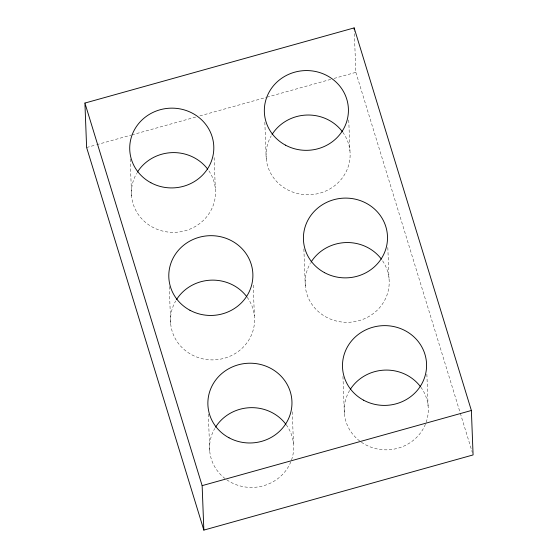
<?xml version="1.0" encoding="UTF-8"?>
<svg xmlns="http://www.w3.org/2000/svg" width="558" height="558" viewBox="0 0 558 558"><rect width="100%" height="100%" fill="white"/><g stroke="black" fill="none" stroke-linecap="round" stroke-linejoin="round"><path stroke-width="0.42" stroke-dasharray="2.79 2.09" d="M86.623 147.514L95.85 144.934M96.687 144.703L131.074 135.099M131.911 134.869L195.656 117.075M199.855 115.904L266.11 97.406M266.954 97.169L330.699 79.376M334.054 78.434L355.858 72.352L354.246 30.467M355.858 72.352L460.057 412.425M460.315 413.262L472.319 452.433M426.87 374.209L428.084 405.84M387.824 247.536L389.01 278.309M348.75 120.005L349.929 150.779M342.947 376.476L344.391 414.085M303.873 248.945L305.317 286.561M292.252 411.79L293.466 443.422M264.834 122.272L266.243 159.03M253.206 285.117L254.392 315.891M214.132 157.586L215.311 188.36M208.329 414.057L209.773 451.666M169.255 286.526L170.699 324.142M130.181 159.002L131.625 196.611M342.779 132.232A42.052 39.883 -2.2 0 1 336.948 183.805A42.052 39.883 -2.2 0 1 282.348 186.546A42.052 39.883 -2.2 0 1 271.244 135.824M420.858 387.182A42.052 39.883 -2.2 0 1 414.796 439.125A42.052 39.883 -2.2 0 1 359.75 441.043A42.052 39.883 -2.2 0 1 350.138 389.644M247.159 297.233A42.052 39.883 -2.2 0 1 241.468 348.855A42.052 39.883 -2.2 0 1 186.839 351.68A42.052 39.883 -2.2 0 1 175.7 300.936M286.24 424.764A42.052 39.883 -2.2 0 1 280.548 476.386A42.052 39.883 -2.2 0 1 225.92 479.21A42.052 39.883 -2.2 0 1 214.774 428.46M208.915 170.887A42.052 39.883 -2.2 0 1 201.661 221.972A42.052 39.883 -2.2 0 1 147.375 223.863A42.052 39.883 -2.2 0 1 136.626 173.405M382.607 260.837A42.052 39.883 -2.2 0 1 375.353 311.922A42.052 39.883 -2.2 0 1 321.066 313.812A42.052 39.883 -2.2 0 1 310.318 263.355"/><path stroke-width="0.84" d="M84.914 103.063L354.149 27.9L471.377 410.486L473.086 454.937L203.851 530.1L86.623 147.514L84.914 103.063L202.142 485.648L203.851 530.1M202.142 485.648L471.377 410.486M354.149 27.9L354.218 29.609M272.109 134.394A42.052 39.883 -2.2 0 1 342.305 131.59M350.264 389.449A42.052 39.883 -2.2 0 1 420.46 386.652M176.447 299.695A42.052 39.883 -2.2 0 1 246.769 296.703M215.521 427.226A42.052 39.883 -2.2 0 1 285.842 424.233M137.373 172.164A42.052 39.883 -2.2 0 1 207.688 169.172M311.064 262.114A42.052 39.883 -2.2 0 1 381.386 259.121M150.869 182.731A42.052 39.883 -2.2 0 0 213.812 147.724A42.052 39.883 -2.2 0 0 150.597 113.651A42.052 39.883 -2.2 0 0 150.869 182.731M285.494 145.15A42.052 39.883 -2.2 0 0 348.429 110.142A42.052 39.883 -2.2 0 0 285.215 76.069A42.052 39.883 -2.2 0 0 285.494 145.15M324.568 272.681A42.052 39.883 -2.2 0 0 387.51 237.673A42.052 39.883 -2.2 0 0 324.296 203.6A42.052 39.883 -2.2 0 0 324.568 272.681M363.642 400.212A42.052 39.883 -2.2 0 0 426.584 365.204A42.052 39.883 -2.2 0 0 363.37 331.131A42.052 39.883 -2.2 0 0 363.642 400.212M229.024 437.793A42.052 39.883 -2.2 0 0 291.967 402.785A42.052 39.883 -2.2 0 0 228.752 368.712A42.052 39.883 -2.2 0 0 229.024 437.793M189.95 310.262A42.052 39.883 -2.2 0 0 252.893 275.254A42.052 39.883 -2.2 0 0 189.671 241.182A42.052 39.883 -2.2 0 0 189.95 310.262"/></g></svg>
